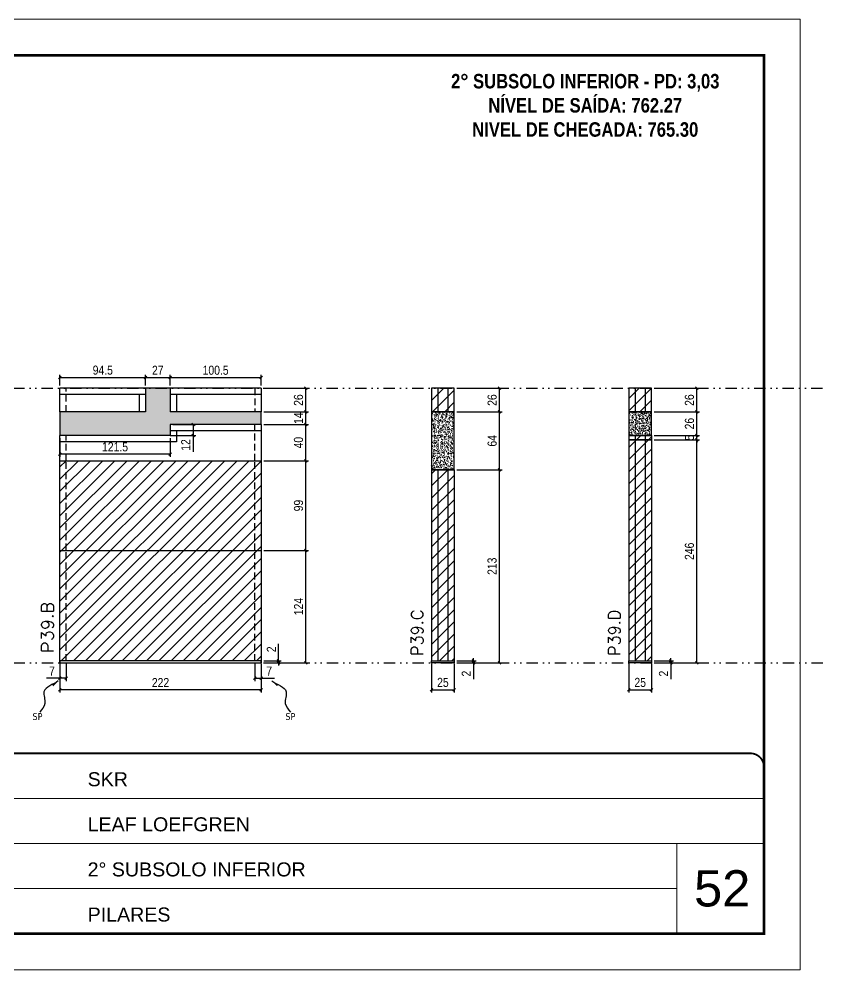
# Model space of a CAD drawing. Extents: x 13513 to 27878, y -21631 to 6985.
# Drawn here: x 19791 to 20677, y -7848 to -6798 of the extents above; entities that cross this region are included whole.
import ezdxf

# ---------------------------------------------------------------- set-up
doc = ezdxf.new("R2010")
doc.units = 0
for name, pattern in [('CONTINUO', [0]), ('DASHED', [0.75, 0.5, -0.25]), ('DIVIDE2', [0.625, 0.25, -0.125, 0, -0.125, 0, -0.125]), ('HIDDEN', [0.375, 0.25, -0.125])]:
    doc.linetypes.add(name, pattern=pattern)
for name, color, linetype, lineweight in [('CARIMBO', 255, 'Continuous', 9), ('Folhas', 255, 'Continuous', 9), ('Hachura', 251, 'Continuous', 9), ('SARRAFO DE PRESSAO', 251, 'DASHED', 9), ('Texto Seção', 7, 'Continuous', 15)]:
    doc.layers.add(name, color=color, linetype=linetype, lineweight=lineweight)
for name, color, linetype in [('COTA', 241, 'Continuous'), ('NOMENCLATURA', 7, 'Continuous'), ('Nível', 160, 'Continuous'), ('Painéis', 200, 'Continuous'), ('SARR_2.2x7', 40, 'Continuous'), ('Sarrafo de Pressão', 42, 'HIDDEN'), ('texto', 7, 'Continuous')]:
    doc.layers.add(name, color=color, linetype=linetype)
doc.styles.add('ARIAL', font='arial.ttf')
doc.styles.add('COTA TECNICA', font='techl___.ttf', dxfattribs={"height": 10})
doc.styles.add('COTA TECNICA-50', font='techl___.ttf', dxfattribs={"height": 10})
doc.styles.add('REGUA-120', font='ROMANS.shx', dxfattribs={"height": 15})
doc.styles.add('ROMANC', font='techb___.ttf', dxfattribs={"height": 2.5})
doc.styles.get("Standard").update_dxf_attribs({"font": 'arial.ttf'})
doc.styles.add('Tecnologia', font='')
doc.styles.get('Tecnologia').set_extended_font_data('Forgotten Futurist')
doc.dimstyles.new('COTA PAINEL-50', dxfattribs={"dimtxt": 10, "dimasz": 3, "dimexe": 3, "dimexo": 3, "dimgap": 3, "dimtad": 1, "dimdec": 1, "dimzin": 12, "dimdsep": 46, "dimtxsty": 'COTA TECNICA-50', "dimblk1": 'OBLIQUE', "dimblk2": 'OBLIQUE', "dimsah": 1, "dimcen": 0.9, "dimclrd": 4, "dimclre": 4, "dimclrt": 240, "dimadec": 1, "dimazin": 3, "dimtfac": 1, "dimtdec": 1, "dimtmove": 0, "dimatfit": 3, "dimfxl": 1, "dimtolj": 1, "dimtzin": 12, "dimarcsym": 0})
doc.dimstyles.new('PAINEL', dxfattribs={"dimtxt": 10, "dimasz": 3, "dimexe": 3, "dimexo": 3, "dimgap": 3, "dimtad": 1, "dimdec": 1, "dimzin": 12, "dimdsep": 46, "dimtxsty": 'COTA TECNICA', "dimblk1": 'OBLIQUE', "dimblk2": 'OBLIQUE', "dimsah": 1, "dimcen": 0.9, "dimclrd": 4, "dimclre": 4, "dimclrt": 240, "dimadec": 1, "dimazin": 3, "dimtfac": 1, "dimtdec": 1, "dimtmove": 0, "dimatfit": 3, "dimfxl": 1, "dimtolj": 1, "dimtzin": 12, "dimarcsym": 0})
doc.dimstyles.get("Standard").update_dxf_attribs({"dimtxt": 0.18, "dimasz": 0.18, "dimexe": 0.18, "dimexo": 0.0625, "dimgap": 0.09, "dimtad": 0, "dimtih": 1, "dimtoh": 1, "dimdec": 4, "dimzin": 0, "dimdsep": 46, "dimtxsty": 'Standard', "dimcen": 0.09, "dimadec": 0, "dimazin": 0, "dimtfac": 1, "dimtdec": 4, "dimtofl": 0, "dimtmove": 0, "dimatfit": 3, "dimfxl": 1, "dimtolj": 1, "dimtzin": 0, "dimarcsym": 0})

# ---------------------------------------------------------------- blocks, each defined once
blk = doc.blocks.new('9999999999')
at = {"color": 30, "linetype": 'CONTINUO'}
for p, q in [((98564.6, 34230.2), (98564.6, 34429.4)), ((98564.6, 34379.6), (99584, 34379.6)), ((98564.6, 34329.8), (99488, 34329.8)), ((99584, 34329.8), (99488, 34329.8)), ((99488, 34329.8), (99488, 34230.2)), ((98564.6, 34280), (99488, 34280))]:
    blk.add_line(p, q, dxfattribs=at)
at = {"color": 30, "linetype": 'CONTINUO', "const_width": 2}
blk.add_lwpolyline([(99584, 34230.2), (99584, 34414.4, 0.414214), (99569, 34429.4), (98229, 34429.4, 0.414214), (98214, 34414.4), (98214, 34245.2, 0.414214), (98229, 34230.2), (99584, 34230.2)], format="xyb", dxfattribs=at)
at = {"layer": 'Folhas'}
blk.add_lwpolyline([(98139, 34190.2), (99624, 34190.2), (99624, 35240.2), (98139, 35240.2)], close=True, dxfattribs=at)
at = {"layer": 'Folhas', "color": 30, "const_width": 3}
blk.add_lwpolyline([(98214, 34230.2), (99584, 34230.2), (99584, 35200.2), (98214, 35200.2)], close=True, dxfattribs=at)
at = {"color": 7, "linetype": 'Continuous', "ltscale": 5, "style": 'ARIAL'}
for s, height, p in [('SKR', 15.48, (98837.7, 34393.1)), ('LEAF LOEFGREN', 15.483, (98837.7, 34343.3)), ('2° SUBSOLO INFERIOR', 15.483, (98837.7, 34293.5)), ('NOVA SISTEMAS CONSTRUTIVOS', 11.059, (98263.2, 34267.2)), ('PILARES', 15.48, (98837.7, 34243.7))]:
    blk.add_text(s, height=height, dxfattribs=at).set_placement(p)
at = {"layer": 'Folhas', "color": 7, "style": 'Tecnologia', "width": 1.5}
for s, p in [('CLIENTE:', (98573.7, 34397.2)), ('OBRA:', (98573.7, 34347.3)), ('PAVIMENTO:', (98573.7, 34297.5)), ('PROJETO:', (98573.7, 34247.7))]:
    blk.add_text(s, height=14, dxfattribs=at).set_placement(p)
blk = doc.blocks.new('_Oblique')
at = {"color": 0, "linetype": 'ByBlock', "lineweight": -2}
blk.add_line((-0.5, -0.5), (0.5, 0.5), dxfattribs=at)
blk = doc.blocks.new('*D2232')
at = {"layer": 'COTA', "color": 4, "lineweight": -2, "transparency": 16777216}
for p, q in [((20246.7, -7509.9), (20246.7, -7541.8)), ((20271.7, -7509.9), (20271.7, -7541.8)), ((20246.7, -7538.8), (20271.7, -7538.8))]:
    blk.add_line(p, q, dxfattribs=at)
at = {"layer": 'Defpoints', "color": 0, "transparency": 16777216}
for p in [(20246.7, -7506.9), (20271.7, -7506.9), (20271.7, -7538.8)]:
    blk.add_point(p, dxfattribs=at)
at = {"layer": 'COTA', "color": 4, "lineweight": -2, "transparency": 16777216, "xscale": 3, "yscale": 3, "zscale": 3, "rotation": 180}
blk.add_blockref('_Oblique', (20246.7, -7538.8), dxfattribs=at)
at = {"layer": 'COTA', "color": 4, "lineweight": -2, "transparency": 16777216, "xscale": 3, "yscale": 3, "zscale": 3}
blk.add_blockref('_Oblique', (20271.7, -7538.8), dxfattribs=at)
at = {"layer": 'COTA', "color": 240, "transparency": 16777216, "insert": (20259.2, -7530.7), "char_height": 10, "attachment_point": 5, "style": 'COTA TECNICA'}
blk.add_mtext('\\A1;25', dxfattribs=at)
blk = doc.blocks.new('*D2233')
at = {"layer": 'COTA', "color": 4, "lineweight": -2, "transparency": 16777216}
for p, q in [((20274.7, -7506.9), (20295.9, -7506.9)), ((20292.9, -7506.9), (20292.9, -7503.9)), ((20292.9, -7506.9), (20292.9, -7508.9)), ((20274.7, -7508.9), (20295.9, -7508.9)), ((20292.9, -7508.9), (20292.9, -7527))]:
    blk.add_line(p, q, dxfattribs=at)
at = {"layer": 'Defpoints', "color": 0, "transparency": 16777216}
for p in [(20271.7, -7506.9), (20292.9, -7506.9), (20271.7, -7508.9)]:
    blk.add_point(p, dxfattribs=at)
at = {"layer": 'COTA', "color": 4, "lineweight": -2, "transparency": 16777216, "xscale": 3, "yscale": 3, "zscale": 3}
for p, rotation in [((20292.9, -7506.9), 270), ((20292.9, -7508.9), 90)]:
    blk.add_blockref('_Oblique', p, dxfattribs=dict(at, rotation=rotation))
at = {"layer": 'COTA', "color": 240, "transparency": 16777216, "insert": (20284.9, -7520.9), "char_height": 10, "attachment_point": 5, "rotation": 90, "style": 'COTA TECNICA-50'}
blk.add_mtext('\\A1;2', dxfattribs=at)
blk = doc.blocks.new('*D2234')
at = {"layer": 'COTA', "color": 4, "lineweight": -2, "transparency": 16777216}
for p, q in [((20274.7, -7295.9), (20324.7, -7295.9)), ((20321.7, -7508.9), (20321.7, -7295.9)), ((20274.7, -7508.9), (20324.7, -7508.9))]:
    blk.add_line(p, q, dxfattribs=at)
at = {"layer": 'Defpoints', "color": 0, "transparency": 16777216}
for p in [(20271.7, -7295.9), (20321.7, -7295.9), (20271.7, -7508.9)]:
    blk.add_point(p, dxfattribs=at)
at = {"layer": 'COTA', "color": 4, "lineweight": -2, "transparency": 16777216, "xscale": 3, "yscale": 3, "zscale": 3}
for p, rotation in [((20321.7, -7295.9), 90), ((20321.7, -7508.9), 270)]:
    blk.add_blockref('_Oblique', p, dxfattribs=dict(at, rotation=rotation))
at = {"layer": 'COTA', "color": 240, "transparency": 16777216, "insert": (20313.5, -7402.4), "char_height": 10, "attachment_point": 5, "rotation": 90, "style": 'COTA TECNICA-50'}
blk.add_mtext('\\A1;213', dxfattribs=at)
blk = doc.blocks.new('*D2249')
at = {"layer": 'COTA', "color": 4, "lineweight": -2, "transparency": 16777216}
for p, q in [((19836.6, -7509.9), (19836.6, -7541.8)), ((20058.6, -7509.9), (20058.6, -7541.8)), ((20058.6, -7538.8), (19836.6, -7538.8))]:
    blk.add_line(p, q, dxfattribs=at)
at = {"layer": 'Defpoints', "color": 0, "transparency": 16777216}
for p in [(19836.6, -7506.9), (20058.6, -7506.9), (19836.6, -7538.8)]:
    blk.add_point(p, dxfattribs=at)
at = {"layer": 'COTA', "color": 4, "lineweight": -2, "transparency": 16777216, "xscale": 3, "yscale": 3, "zscale": 3, "rotation": 180}
blk.add_blockref('_Oblique', (19836.6, -7538.8), dxfattribs=at)
at = {"layer": 'COTA', "color": 4, "lineweight": -2, "transparency": 16777216, "xscale": 3, "yscale": 3, "zscale": 3}
blk.add_blockref('_Oblique', (20058.6, -7538.8), dxfattribs=at)
at = {"layer": 'COTA', "color": 240, "transparency": 16777216, "insert": (19947.6, -7530.8), "char_height": 10, "attachment_point": 5, "style": 'COTA TECNICA'}
blk.add_mtext('\\A1;222', dxfattribs=at)
blk = doc.blocks.new('*D2250')
at = {"layer": 'COTA', "color": 4, "lineweight": -2, "transparency": 16777216}
for p, q in [((20051.6, -7509.9), (20051.6, -7529.1)), ((20058.6, -7511.9), (20058.6, -7529.1)), ((20051.6, -7526.1), (20058.6, -7526.1)), ((20058.6, -7526.1), (20073.4, -7526.1))]:
    blk.add_line(p, q, dxfattribs=at)
at = {"layer": 'Defpoints', "color": 0, "transparency": 16777216}
for p in [(20051.6, -7506.9), (20058.6, -7508.9), (20058.6, -7526.1)]:
    blk.add_point(p, dxfattribs=at)
at = {"layer": 'COTA', "color": 4, "lineweight": -2, "transparency": 16777216, "xscale": 3, "yscale": 3, "zscale": 3, "rotation": 180}
blk.add_blockref('_Oblique', (20051.6, -7526.1), dxfattribs=at)
at = {"layer": 'COTA', "color": 4, "lineweight": -2, "transparency": 16777216, "xscale": 3, "yscale": 3, "zscale": 3}
blk.add_blockref('_Oblique', (20058.6, -7526.1), dxfattribs=at)
at = {"layer": 'COTA', "color": 240, "transparency": 16777216, "insert": (20067.5, -7518.1), "char_height": 10, "attachment_point": 5, "style": 'COTA TECNICA-50'}
blk.add_mtext('\\A1;7', dxfattribs=at)
blk = doc.blocks.new('*D2251')
at = {"layer": 'COTA', "color": 4, "lineweight": -2, "transparency": 16777216}
for p, q in [((19836.6, -7511.9), (19836.6, -7529.1)), ((19843.6, -7509.9), (19843.6, -7529.1)), ((19836.6, -7526.1), (19821.9, -7526.1)), ((19843.6, -7526.1), (19836.6, -7526.1))]:
    blk.add_line(p, q, dxfattribs=at)
at = {"layer": 'Defpoints', "color": 0, "transparency": 16777216}
for p in [(19843.6, -7506.9), (19836.6, -7508.9), (19836.6, -7526.1)]:
    blk.add_point(p, dxfattribs=at)
at = {"layer": 'COTA', "color": 4, "lineweight": -2, "transparency": 16777216, "xscale": 3, "yscale": 3, "zscale": 3, "rotation": 180}
blk.add_blockref('_Oblique', (19836.6, -7526.1), dxfattribs=at)
at = {"layer": 'COTA', "color": 4, "lineweight": -2, "transparency": 16777216, "xscale": 3, "yscale": 3, "zscale": 3}
blk.add_blockref('_Oblique', (19843.6, -7526.1), dxfattribs=at)
at = {"layer": 'COTA', "color": 240, "transparency": 16777216, "insert": (19827.8, -7518.1), "char_height": 10, "attachment_point": 5, "style": 'COTA TECNICA-50'}
blk.add_mtext('\\A1;7', dxfattribs=at)
blk = doc.blocks.new('*D2252')
at = {"layer": 'COTA', "color": 4, "lineweight": -2, "transparency": 16777216}
for p, q in [((20077.9, -7506.9), (20077.9, -7488.1)), ((20061.6, -7506.9), (20080.9, -7506.9)), ((20077.9, -7508.9), (20077.9, -7506.9)), ((20061.6, -7508.9), (20080.9, -7508.9)), ((20077.9, -7508.9), (20077.9, -7511.9))]:
    blk.add_line(p, q, dxfattribs=at)
at = {"layer": 'Defpoints', "color": 0, "transparency": 16777216}
for p in [(20058.6, -7506.9), (20058.6, -7508.9), (20077.9, -7508.9)]:
    blk.add_point(p, dxfattribs=at)
at = {"layer": 'COTA', "color": 4, "lineweight": -2, "transparency": 16777216, "xscale": 3, "yscale": 3, "zscale": 3}
for p, rotation in [((20077.9, -7506.9), 270), ((20077.9, -7508.9), 90)]:
    blk.add_blockref('_Oblique', p, dxfattribs=dict(at, rotation=rotation))
at = {"layer": 'COTA', "color": 240, "transparency": 16777216, "insert": (20069.9, -7494.1), "char_height": 10, "attachment_point": 5, "rotation": 90, "style": 'COTA TECNICA-50'}
blk.add_mtext('\\A1;2', dxfattribs=at)
blk = doc.blocks.new('*D2253')
at = {"layer": 'COTA', "color": 4, "lineweight": -2, "transparency": 16777216}
for p, q in [((20061.6, -7285.9), (20111, -7285.9)), ((20108, -7384.9), (20108, -7285.9)), ((20061.6, -7384.9), (20111, -7384.9))]:
    blk.add_line(p, q, dxfattribs=at)
at = {"layer": 'Defpoints', "color": 0, "transparency": 16777216}
for p in [(20058.6, -7285.9), (20108, -7285.9), (20058.6, -7384.9)]:
    blk.add_point(p, dxfattribs=at)
at = {"layer": 'COTA', "color": 4, "lineweight": -2, "transparency": 16777216, "xscale": 3, "yscale": 3, "zscale": 3}
for p, rotation in [((20108, -7285.9), 90), ((20108, -7384.9), 270)]:
    blk.add_blockref('_Oblique', p, dxfattribs=dict(at, rotation=rotation))
at = {"layer": 'COTA', "color": 240, "transparency": 16777216, "insert": (20099.9, -7335.4), "char_height": 10, "attachment_point": 5, "rotation": 90, "style": 'COTA TECNICA-50'}
blk.add_mtext('\\A1;99', dxfattribs=at)
blk = doc.blocks.new('*D2254')
at = {"layer": 'COTA', "color": 4, "linetype": 'ByBlock', "lineweight": -2, "transparency": 16777216}
for p, q in [((20061.6, -7384.9), (20111, -7384.9)), ((20108, -7508.9), (20108, -7384.9)), ((20061.6, -7508.9), (20111, -7508.9))]:
    blk.add_line(p, q, dxfattribs=at)
at = {"layer": 'Defpoints', "color": 0, "linetype": 'ByBlock', "transparency": 16777216}
for p in [(20058.6, -7384.9), (20108, -7384.9), (20058.6, -7508.9)]:
    blk.add_point(p, dxfattribs=at)
at = {"layer": 'COTA', "color": 4, "linetype": 'ByBlock', "lineweight": -2, "transparency": 16777216, "xscale": 3, "yscale": 3, "zscale": 3}
for p, rotation in [((20108, -7384.9), 90), ((20108, -7508.9), 270)]:
    blk.add_blockref('_Oblique', p, dxfattribs=dict(at, rotation=rotation))
at = {"layer": 'COTA', "color": 240, "linetype": 'ByBlock', "transparency": 16777216, "insert": (20099.9, -7446.9), "char_height": 10, "attachment_point": 5, "rotation": 90, "style": 'COTA TECNICA'}
blk.add_mtext('\\A1;124', dxfattribs=at)
blk = doc.blocks.new('*D2255')
at = {"layer": 'COTA', "color": 4, "linetype": 'ByBlock', "lineweight": -2, "transparency": 16777216}
for p, q in [((20061.6, -7384.9), (20111, -7384.9)), ((20108, -7508.9), (20108, -7384.9)), ((20061.6, -7508.9), (20111, -7508.9))]:
    blk.add_line(p, q, dxfattribs=at)
at = {"layer": 'Defpoints', "color": 0, "linetype": 'ByBlock', "transparency": 16777216}
for p in [(20058.6, -7384.9), (20108, -7384.9), (20058.6, -7508.9)]:
    blk.add_point(p, dxfattribs=at)
at = {"layer": 'COTA', "color": 4, "linetype": 'ByBlock', "lineweight": -2, "transparency": 16777216, "xscale": 3, "yscale": 3, "zscale": 3}
for p, rotation in [((20108, -7384.9), 90), ((20108, -7508.9), 270)]:
    blk.add_blockref('_Oblique', p, dxfattribs=dict(at, rotation=rotation))
at = {"layer": 'COTA', "color": 240, "linetype": 'ByBlock', "transparency": 16777216, "insert": (20099.9, -7446.9), "char_height": 10, "attachment_point": 5, "rotation": 90, "style": 'COTA TECNICA'}
blk.add_mtext('\\A1;124', dxfattribs=at)
blk = doc.blocks.new('*D2256')
at = {"layer": 'COTA', "color": 4, "lineweight": -2, "transparency": 16777216}
for p, q in [((19958.1, -7202.9), (19958.1, -7191.1)), ((20058.6, -7202.9), (20058.6, -7191.1)), ((19958.1, -7194.1), (20058.6, -7194.1))]:
    blk.add_line(p, q, dxfattribs=at)
at = {"layer": 'Defpoints', "color": 0, "transparency": 16777216}
for p in [(20058.6, -7194.1), (19958.1, -7205.9), (20058.6, -7205.9)]:
    blk.add_point(p, dxfattribs=at)
at = {"layer": 'COTA', "color": 4, "lineweight": -2, "transparency": 16777216, "xscale": 3, "yscale": 3, "zscale": 3, "rotation": 180}
blk.add_blockref('_Oblique', (19958.1, -7194.1), dxfattribs=at)
at = {"layer": 'COTA', "color": 4, "lineweight": -2, "transparency": 16777216, "xscale": 3, "yscale": 3, "zscale": 3}
blk.add_blockref('_Oblique', (20058.6, -7194.1), dxfattribs=at)
at = {"layer": 'COTA', "color": 240, "transparency": 16777216, "insert": (20008.4, -7186), "char_height": 10, "attachment_point": 5, "style": 'COTA TECNICA'}
blk.add_mtext('\\A1;100.5', dxfattribs=at)
blk = doc.blocks.new('*D2257')
at = {"layer": 'COTA', "color": 4, "lineweight": -2, "transparency": 16777216}
for p, q in [((19931.1, -7202.9), (19931.1, -7191.1)), ((19958.1, -7202.9), (19958.1, -7191.1)), ((19931.1, -7194.1), (19958.1, -7194.1))]:
    blk.add_line(p, q, dxfattribs=at)
at = {"layer": 'Defpoints', "color": 0, "transparency": 16777216}
for p in [(19958.1, -7194.1), (19931.1, -7205.9), (19958.1, -7205.9)]:
    blk.add_point(p, dxfattribs=at)
at = {"layer": 'COTA', "color": 4, "lineweight": -2, "transparency": 16777216, "xscale": 3, "yscale": 3, "zscale": 3, "rotation": 180}
blk.add_blockref('_Oblique', (19931.1, -7194.1), dxfattribs=at)
at = {"layer": 'COTA', "color": 4, "lineweight": -2, "transparency": 16777216, "xscale": 3, "yscale": 3, "zscale": 3}
blk.add_blockref('_Oblique', (19958.1, -7194.1), dxfattribs=at)
at = {"layer": 'COTA', "color": 240, "transparency": 16777216, "insert": (19944.6, -7186), "char_height": 10, "attachment_point": 5, "style": 'COTA TECNICA'}
blk.add_mtext('\\A1;27', dxfattribs=at)
blk = doc.blocks.new('*D2258')
at = {"layer": 'COTA', "color": 4, "lineweight": -2, "transparency": 16777216}
for p, q in [((19836.6, -7202.9), (19836.6, -7191.1)), ((19931.1, -7202.9), (19931.1, -7191.1)), ((19836.6, -7194.1), (19931.1, -7194.1))]:
    blk.add_line(p, q, dxfattribs=at)
at = {"layer": 'Defpoints', "color": 0, "transparency": 16777216}
for p in [(19931.1, -7194.1), (19836.6, -7205.9), (19931.1, -7205.9)]:
    blk.add_point(p, dxfattribs=at)
at = {"layer": 'COTA', "color": 4, "lineweight": -2, "transparency": 16777216, "xscale": 3, "yscale": 3, "zscale": 3, "rotation": 180}
blk.add_blockref('_Oblique', (19836.6, -7194.1), dxfattribs=at)
at = {"layer": 'COTA', "color": 4, "lineweight": -2, "transparency": 16777216, "xscale": 3, "yscale": 3, "zscale": 3}
blk.add_blockref('_Oblique', (19931.1, -7194.1), dxfattribs=at)
at = {"layer": 'COTA', "color": 240, "transparency": 16777216, "insert": (19883.9, -7185.9), "char_height": 10, "attachment_point": 5, "style": 'COTA TECNICA'}
blk.add_mtext('\\A1;94.5', dxfattribs=at)
blk = doc.blocks.new('*D2259')
at = {"layer": 'COTA', "color": 4, "lineweight": -2, "transparency": 16777216}
for p, q in [((20061.6, -7245.9), (20111, -7245.9)), ((20108, -7285.9), (20108, -7245.9)), ((20061.6, -7285.9), (20111, -7285.9))]:
    blk.add_line(p, q, dxfattribs=at)
at = {"layer": 'Defpoints', "color": 0, "transparency": 16777216}
for p in [(20058.6, -7245.9), (20108, -7245.9), (20058.6, -7285.9)]:
    blk.add_point(p, dxfattribs=at)
at = {"layer": 'COTA', "color": 4, "lineweight": -2, "transparency": 16777216, "xscale": 3, "yscale": 3, "zscale": 3}
for p, rotation in [((20108, -7245.9), 90), ((20108, -7285.9), 270)]:
    blk.add_blockref('_Oblique', p, dxfattribs=dict(at, rotation=rotation))
at = {"layer": 'COTA', "color": 240, "transparency": 16777216, "insert": (20099.9, -7265.9), "char_height": 10, "attachment_point": 5, "rotation": 90, "style": 'COTA TECNICA'}
blk.add_mtext('\\A1;40', dxfattribs=at)
blk = doc.blocks.new('*D2260')
at = {"layer": 'COTA', "color": 4, "lineweight": -2, "transparency": 16777216}
for p, q in [((20061.6, -7231.9), (20111, -7231.9)), ((20108, -7245.9), (20108, -7231.9)), ((20061.6, -7245.9), (20111, -7245.9))]:
    blk.add_line(p, q, dxfattribs=at)
at = {"layer": 'Defpoints', "color": 0, "transparency": 16777216}
for p in [(20058.6, -7231.9), (20108, -7231.9), (20058.6, -7245.9)]:
    blk.add_point(p, dxfattribs=at)
at = {"layer": 'COTA', "color": 4, "lineweight": -2, "transparency": 16777216, "xscale": 3, "yscale": 3, "zscale": 3}
for p, rotation in [((20108, -7231.9), 90), ((20108, -7245.9), 270)]:
    blk.add_blockref('_Oblique', p, dxfattribs=dict(at, rotation=rotation))
at = {"layer": 'COTA', "color": 240, "transparency": 16777216, "insert": (20099.9, -7238.9), "char_height": 10, "attachment_point": 5, "rotation": 90, "style": 'COTA TECNICA'}
blk.add_mtext('\\A1;14', dxfattribs=at)
blk = doc.blocks.new('*D2261')
at = {"layer": 'COTA', "color": 4, "lineweight": -2, "transparency": 16777216}
for p, q in [((20061.6, -7205.9), (20111, -7205.9)), ((20108, -7231.9), (20108, -7205.9)), ((20061.6, -7231.9), (20111, -7231.9))]:
    blk.add_line(p, q, dxfattribs=at)
at = {"layer": 'Defpoints', "color": 0, "transparency": 16777216}
for p in [(20058.6, -7205.9), (20108, -7205.9), (20058.6, -7231.9)]:
    blk.add_point(p, dxfattribs=at)
at = {"layer": 'COTA', "color": 4, "lineweight": -2, "transparency": 16777216, "xscale": 3, "yscale": 3, "zscale": 3}
for p, rotation in [((20108, -7205.9), 90), ((20108, -7231.9), 270)]:
    blk.add_blockref('_Oblique', p, dxfattribs=dict(at, rotation=rotation))
at = {"layer": 'COTA', "color": 240, "transparency": 16777216, "insert": (20099.9, -7218.9), "char_height": 10, "attachment_point": 5, "rotation": 90, "style": 'COTA TECNICA'}
blk.add_mtext('\\A1;26', dxfattribs=at)
blk = doc.blocks.new('*D2262')
at = {"layer": 'COTA', "color": 4, "lineweight": -2, "transparency": 16777216}
for p, q in [((20274.7, -7231.9), (20324.7, -7231.9)), ((20321.7, -7295.9), (20321.7, -7231.9)), ((20274.7, -7295.9), (20324.7, -7295.9))]:
    blk.add_line(p, q, dxfattribs=at)
at = {"layer": 'Defpoints', "color": 0, "transparency": 16777216}
for p in [(20271.7, -7231.9), (20321.7, -7231.9), (20271.7, -7295.9)]:
    blk.add_point(p, dxfattribs=at)
at = {"layer": 'COTA', "color": 4, "lineweight": -2, "transparency": 16777216, "xscale": 3, "yscale": 3, "zscale": 3}
for p, rotation in [((20321.7, -7231.9), 90), ((20321.7, -7295.9), 270)]:
    blk.add_blockref('_Oblique', p, dxfattribs=dict(at, rotation=rotation))
at = {"layer": 'COTA', "color": 240, "transparency": 16777216, "insert": (20313.6, -7263.9), "char_height": 10, "attachment_point": 5, "rotation": 90, "style": 'COTA TECNICA'}
blk.add_mtext('\\A1;64', dxfattribs=at)
blk = doc.blocks.new('*D2263')
at = {"layer": 'COTA', "color": 4, "lineweight": -2, "transparency": 16777216}
for p, q in [((20274.7, -7205.9), (20324.7, -7205.9)), ((20321.7, -7231.9), (20321.7, -7205.9)), ((20274.7, -7231.9), (20324.7, -7231.9))]:
    blk.add_line(p, q, dxfattribs=at)
at = {"layer": 'Defpoints', "color": 0, "transparency": 16777216}
for p in [(20271.7, -7205.9), (20321.7, -7205.9), (20271.7, -7231.9)]:
    blk.add_point(p, dxfattribs=at)
at = {"layer": 'COTA', "color": 4, "lineweight": -2, "transparency": 16777216, "xscale": 3, "yscale": 3, "zscale": 3}
for p, rotation in [((20321.7, -7205.9), 90), ((20321.7, -7231.9), 270)]:
    blk.add_blockref('_Oblique', p, dxfattribs=dict(at, rotation=rotation))
at = {"layer": 'COTA', "color": 240, "transparency": 16777216, "insert": (20313.6, -7218.9), "char_height": 10, "attachment_point": 5, "rotation": 90, "style": 'COTA TECNICA'}
blk.add_mtext('\\A1;26', dxfattribs=at)
blk = doc.blocks.new('*D2264')
at = {"layer": 'COTA', "color": 4, "lineweight": -2, "transparency": 16777216}
for p, q in [((20464.4, -7509.9), (20464.4, -7541.8)), ((20489.4, -7509.9), (20489.4, -7541.8)), ((20464.4, -7538.8), (20489.4, -7538.8))]:
    blk.add_line(p, q, dxfattribs=at)
at = {"layer": 'Defpoints', "color": 0, "transparency": 16777216}
for p in [(20464.4, -7506.9), (20489.4, -7506.9), (20489.4, -7538.8)]:
    blk.add_point(p, dxfattribs=at)
at = {"layer": 'COTA', "color": 4, "lineweight": -2, "transparency": 16777216, "xscale": 3, "yscale": 3, "zscale": 3, "rotation": 180}
blk.add_blockref('_Oblique', (20464.4, -7538.8), dxfattribs=at)
at = {"layer": 'COTA', "color": 4, "lineweight": -2, "transparency": 16777216, "xscale": 3, "yscale": 3, "zscale": 3}
blk.add_blockref('_Oblique', (20489.4, -7538.8), dxfattribs=at)
at = {"layer": 'COTA', "color": 240, "transparency": 16777216, "insert": (20476.9, -7530.7), "char_height": 10, "attachment_point": 5, "style": 'COTA TECNICA'}
blk.add_mtext('\\A1;25', dxfattribs=at)
blk = doc.blocks.new('*D2265')
at = {"layer": 'COTA', "color": 4, "lineweight": -2, "transparency": 16777216}
for p, q in [((20492.4, -7506.9), (20513.6, -7506.9)), ((20510.6, -7506.9), (20510.6, -7503.9)), ((20510.6, -7506.9), (20510.6, -7508.9)), ((20492.4, -7508.9), (20513.6, -7508.9)), ((20510.6, -7508.9), (20510.6, -7527))]:
    blk.add_line(p, q, dxfattribs=at)
at = {"layer": 'Defpoints', "color": 0, "transparency": 16777216}
for p in [(20489.4, -7506.9), (20510.6, -7506.9), (20489.4, -7508.9)]:
    blk.add_point(p, dxfattribs=at)
at = {"layer": 'COTA', "color": 4, "lineweight": -2, "transparency": 16777216, "xscale": 3, "yscale": 3, "zscale": 3}
for p, rotation in [((20510.6, -7506.9), 270), ((20510.6, -7508.9), 90)]:
    blk.add_blockref('_Oblique', p, dxfattribs=dict(at, rotation=rotation))
at = {"layer": 'COTA', "color": 240, "transparency": 16777216, "insert": (20502.6, -7520.9), "char_height": 10, "attachment_point": 5, "rotation": 90, "style": 'COTA TECNICA-50'}
blk.add_mtext('\\A1;2', dxfattribs=at)
blk = doc.blocks.new('*D2266')
at = {"layer": 'COTA', "color": 4, "lineweight": -2, "transparency": 16777216}
for p, q in [((20492.4, -7262.9), (20542.4, -7262.9)), ((20539.4, -7508.9), (20539.4, -7262.9)), ((20492.4, -7508.9), (20542.4, -7508.9))]:
    blk.add_line(p, q, dxfattribs=at)
at = {"layer": 'Defpoints', "color": 0, "transparency": 16777216}
for p in [(20489.4, -7262.9), (20539.4, -7262.9), (20489.4, -7508.9)]:
    blk.add_point(p, dxfattribs=at)
at = {"layer": 'COTA', "color": 4, "lineweight": -2, "transparency": 16777216, "xscale": 3, "yscale": 3, "zscale": 3}
for p, rotation in [((20539.4, -7262.9), 90), ((20539.4, -7508.9), 270)]:
    blk.add_blockref('_Oblique', p, dxfattribs=dict(at, rotation=rotation))
at = {"layer": 'COTA', "color": 240, "transparency": 16777216, "insert": (20531.3, -7385.9), "char_height": 10, "attachment_point": 5, "rotation": 90, "style": 'COTA TECNICA-50'}
blk.add_mtext('\\A1;246', dxfattribs=at)
blk = doc.blocks.new('*D2268')
at = {"layer": 'COTA', "color": 4, "lineweight": -2, "transparency": 16777216}
for p, q in [((20492.4, -7231.9), (20542.4, -7231.9)), ((20539.4, -7257.9), (20539.4, -7231.9)), ((20492.4, -7257.9), (20542.4, -7257.9))]:
    blk.add_line(p, q, dxfattribs=at)
at = {"layer": 'Defpoints', "color": 0, "transparency": 16777216}
for p in [(20489.4, -7231.9), (20539.4, -7231.9), (20489.4, -7257.9)]:
    blk.add_point(p, dxfattribs=at)
at = {"layer": 'COTA', "color": 4, "lineweight": -2, "transparency": 16777216, "xscale": 3, "yscale": 3, "zscale": 3}
for p, rotation in [((20539.4, -7231.9), 90), ((20539.4, -7257.9), 270)]:
    blk.add_blockref('_Oblique', p, dxfattribs=dict(at, rotation=rotation))
at = {"layer": 'COTA', "color": 240, "transparency": 16777216, "insert": (20531.3, -7244.9), "char_height": 10, "attachment_point": 5, "rotation": 90, "style": 'COTA TECNICA'}
blk.add_mtext('\\A1;26', dxfattribs=at)
blk = doc.blocks.new('*D2267')
at = {"layer": 'COTA', "color": 4, "lineweight": -2, "transparency": 16777216}
for p, q in [((20492.4, -7205.9), (20542.4, -7205.9)), ((20539.4, -7231.9), (20539.4, -7205.9)), ((20492.4, -7231.9), (20542.4, -7231.9))]:
    blk.add_line(p, q, dxfattribs=at)
at = {"layer": 'Defpoints', "color": 0, "transparency": 16777216}
for p in [(20489.4, -7205.9), (20539.4, -7205.9), (20489.4, -7231.9)]:
    blk.add_point(p, dxfattribs=at)
at = {"layer": 'COTA', "color": 4, "lineweight": -2, "transparency": 16777216, "xscale": 3, "yscale": 3, "zscale": 3}
for p, rotation in [((20539.4, -7205.9), 90), ((20539.4, -7231.9), 270)]:
    blk.add_blockref('_Oblique', p, dxfattribs=dict(at, rotation=rotation))
at = {"layer": 'COTA', "color": 240, "transparency": 16777216, "insert": (20531.3, -7218.9), "char_height": 10, "attachment_point": 5, "rotation": 90, "style": 'COTA TECNICA'}
blk.add_mtext('\\A1;26', dxfattribs=at)
blk = doc.blocks.new('*D2269')
at = {"layer": 'COTA', "color": 4, "lineweight": -2, "transparency": 16777216}
for p, q in [((20539.4, -7257.9), (20539.4, -7254.9)), ((20492.4, -7257.9), (20542.4, -7257.9)), ((20492.4, -7262.9), (20542.4, -7262.9)), ((20539.4, -7262.9), (20539.4, -7257.9)), ((20539.4, -7262.9), (20539.4, -7265.9))]:
    blk.add_line(p, q, dxfattribs=at)
at = {"layer": 'Defpoints', "color": 0, "transparency": 16777216}
for p in [(20489.4, -7257.9), (20489.4, -7262.9), (20539.4, -7257.9)]:
    blk.add_point(p, dxfattribs=at)
at = {"layer": 'COTA', "color": 4, "lineweight": -2, "transparency": 16777216, "xscale": 3, "yscale": 3, "zscale": 3}
for p, rotation in [((20539.4, -7257.9), 270), ((20539.4, -7262.9), 90)]:
    blk.add_blockref('_Oblique', p, dxfattribs=dict(at, rotation=rotation))
at = {"layer": 'COTA', "color": 240, "transparency": 16777216, "insert": (20531.3, -7260.4), "char_height": 10, "attachment_point": 5, "rotation": 90, "style": 'COTA TECNICA'}
blk.add_mtext('\\A1;5', dxfattribs=at)
blk = doc.blocks.new('*D2272')
at = {"layer": 'COTA', "color": 4, "lineweight": -2, "transparency": 16777216}
for p, q in [((19961.1, -7245.9), (19986.5, -7245.9)), ((19983.5, -7245.9), (19983.5, -7257.9)), ((19961.1, -7257.9), (19986.5, -7257.9)), ((19983.5, -7257.9), (19983.5, -7276.2))]:
    blk.add_line(p, q, dxfattribs=at)
at = {"layer": 'Defpoints', "color": 0, "transparency": 16777216}
for p in [(19958.1, -7245.9), (19958.1, -7257.9), (19983.5, -7257.9)]:
    blk.add_point(p, dxfattribs=at)
at = {"layer": 'COTA', "color": 4, "lineweight": -2, "transparency": 16777216, "xscale": 3, "yscale": 3, "zscale": 3}
for p, rotation in [((19983.5, -7245.9), 90), ((19983.5, -7257.9), 270)]:
    blk.add_blockref('_Oblique', p, dxfattribs=dict(at, rotation=rotation))
at = {"layer": 'COTA', "color": 240, "transparency": 16777216, "insert": (19975.4, -7268.5), "char_height": 10, "attachment_point": 5, "rotation": 90, "style": 'COTA TECNICA'}
blk.add_mtext('\\A1;12', dxfattribs=at)
blk = doc.blocks.new('*D2273')
at = {"layer": 'COTA', "color": 4, "lineweight": -2, "transparency": 16777216}
for p, q in [((19836.6, -7260.9), (19836.6, -7281.7)), ((19958.1, -7260.9), (19958.1, -7281.7)), ((19958.1, -7278.7), (19836.6, -7278.7))]:
    blk.add_line(p, q, dxfattribs=at)
at = {"layer": 'Defpoints', "color": 0, "transparency": 16777216}
for p in [(19836.6, -7257.9), (19958.1, -7257.9), (19836.6, -7278.7)]:
    blk.add_point(p, dxfattribs=at)
at = {"layer": 'COTA', "color": 4, "lineweight": -2, "transparency": 16777216, "xscale": 3, "yscale": 3, "zscale": 3, "rotation": 180}
blk.add_blockref('_Oblique', (19836.6, -7278.7), dxfattribs=at)
at = {"layer": 'COTA', "color": 4, "lineweight": -2, "transparency": 16777216, "xscale": 3, "yscale": 3, "zscale": 3}
blk.add_blockref('_Oblique', (19958.1, -7278.7), dxfattribs=at)
at = {"layer": 'COTA', "color": 240, "transparency": 16777216, "insert": (19897.4, -7270.6), "char_height": 10, "attachment_point": 5, "style": 'COTA TECNICA'}
blk.add_mtext('\\A1;121.5', dxfattribs=at)

msp = doc.modelspace()

# ---------------------------------------------------------------- hatches: boundary and pattern name
at = {"layer": 'COTA'}
h = msp.add_hatch(dxfattribs=at)
h.set_pattern_fill('AR-CONC', color=256, scale=0.03)
h.set_pattern_definition([(50, (417.886, -4e-12), (5.4655401, -0.4781726), [0.5715, -6.2865]), (355, (417.886, -4e-12), (-1.0573026, 5.7317054), [0.4572, -5.0292175]), (100.451445, (418.3414, -0.04), (4.4082374, 5.2535326), [0.4857003, -5.3427073]), (46.1842, (417.886, 1.524), (8.1323712, -1.2612698), [0.85725, -9.42975]), (96.635558, (418.564, 1.419), (7.122124, 7.4227837), [0.7285507, -8.0140682]), (351.18415, (417.886, 1.524), (7.122124, 7.4227837), [0.685799, -7.543792]), (21, (418.648, 1.143), (4.5484317, -3.0679559), [0.5715, -6.2865]), (326, (418.648, 1.143), (1.8540609, 5.525639), [0.4572, -5.0292]), (71.451445, (419.027, 0.8873), (6.4024926, 2.457683), [0.4857003, -5.3426981]), (37.5, (417.886, -4e-12), (0.0926581, 2.53665117), [0, -4.96824, 0, -5.1054, 0, -5.04825]), (7.5, (417.886, -4e-12), (2.00458988, 3.00541724), [0, -2.91084, 0, -4.85394, 0, -1.92405]), (327.5, (416.1867, -4e-12), (4.06771786, -0.17186232), [0, -1.905, 0, -5.9436, 0, -7.8867]), (317.5, (415.4247, -4e-12), (4.44387544, 0.76279473), [0, -2.4765, 0, -3.94716, 0, -5.6007])])
h.paths.add_polyline_path([(19958.13, -7257.89), (19958.13, -7245.89), (20058.63, -7245.89), (20058.63, -7231.89), (19958.13, -7231.89), (19958.13, -7205.89), (19931.13, -7205.89), (19931.13, -7231.89), (19836.63, -7231.89), (19836.63, -7257.89)])
h = msp.add_hatch(dxfattribs=at)
h.set_pattern_fill('AR-CONC', color=256, scale=0.03)
h.paths.add_polyline_path([(20271.71, -7231.89), (20246.71, -7231.89), (20246.71, -7295.89), (20271.71, -7295.89)])
h = msp.add_hatch(dxfattribs=at)
h.set_pattern_fill('AR-CONC', color=256, scale=0.03)
h.paths.add_polyline_path([(20489.39, -7231.89), (20464.39, -7231.89), (20464.39, -7257.89), (20489.39, -7257.89)])
at = {"layer": 'Hachura', "linetype": 'ByBlock'}
h = msp.add_hatch(dxfattribs=at)
h.set_pattern_fill('ANSI31', color=256, scale=3)
h.paths.add_polyline_path([(19640.74, -7384.89), (19640.74, -7341.89), (19418.74, -7341.89), (19418.74, -7384.89)])
h.paths.add_polyline_path([(19640.74, -7506.89), (19640.74, -7384.89), (19418.74, -7384.89), (19418.74, -7506.89)])
h.paths.add_polyline_path([(19836.63, -7384.89), (19836.63, -7506.89), (20058.63, -7506.89), (20058.63, -7384.89)])
h.paths.add_polyline_path([(19836.63, -7285.89), (19836.63, -7384.89), (20058.63, -7384.89), (20058.63, -7285.89)])
h.paths.add_polyline_path([(20271.71, -7295.89), (20246.71, -7295.89), (20246.71, -7506.89), (20271.71, -7506.89)])
h.paths.add_polyline_path([(20271.71, -7231.89), (20271.71, -7205.89), (20246.71, -7205.89), (20246.71, -7231.89)])
h.paths.add_polyline_path([(20464.39, -7231.89), (20489.39, -7231.89), (20489.39, -7205.89), (20464.39, -7205.89)])
h.paths.add_polyline_path([(20464.39, -7506.89), (20489.39, -7506.89), (20489.39, -7262.89), (20464.39, -7262.89)])
h.paths.add_polyline_path([(20489.39, -7262.89), (20489.39, -7257.89), (20464.39, -7257.89), (20464.39, -7262.89)])

# ---------------------------------------------------------------- linework, layer by layer
at = {"layer": 'COTA'}
for p, q in [((19958.13, -7205.89), (19931.13, -7205.89)), ((19836.63, -7231.89), (19836.63, -7257.89)), ((20058.63, -7245.89), (20058.63, -7231.89)), ((19958.13, -7257.89), (19965.13, -7257.89)), ((19965.13, -7257.89), (19965.13, -7264.89))]:
    msp.add_line(p, q, dxfattribs=at)
for points in [[(20246.71, -7295.89), (20271.71, -7295.89), (20271.71, -7231.89), (20246.71, -7231.89)], [(20464.39, -7257.89), (20489.39, -7257.89), (20489.39, -7231.89), (20464.39, -7231.89)]]:
    msp.add_lwpolyline(points, close=True, dxfattribs=at)
at = {"layer": 'Nível', "color": 4, "linetype": 'DIVIDE2', "ltscale": 50}
for p, q in [((17583.47, -7205.89), (21517.65, -7205.89)), ((13526.77, -7508.89), (21531.15, -7508.89))]:
    msp.add_line(p, q, dxfattribs=at)
at = {"layer": 'Painéis'}
for p, q in [((19836.63, -7231.89), (19836.63, -7205.89)), ((19931.13, -7205.89), (19836.63, -7205.89)), ((19931.13, -7205.89), (19931.13, -7231.89)), ((20058.63, -7205.89), (19958.13, -7205.89)), ((19958.13, -7205.89), (19958.13, -7231.89)), ((20058.63, -7205.89), (20058.63, -7231.89)), ((19931.13, -7231.89), (19836.63, -7231.89)), ((20058.63, -7231.89), (19958.13, -7231.89)), ((19958.13, -7245.89), (19958.13, -7257.89)), ((20058.63, -7245.89), (19958.13, -7245.89)), ((20058.63, -7245.89), (20058.63, -7508.89)), ((19836.63, -7508.89), (19836.63, -7257.89)), ((19958.13, -7257.89), (19836.63, -7257.89)), ((20464.39, -7257.89), (20464.39, -7506.89)), ((20464.39, -7257.89), (20489.39, -7257.89)), ((20489.39, -7257.89), (20464.39, -7257.89)), ((20464.39, -7262.89), (20489.39, -7262.89)), ((20489.39, -7262.89), (20464.39, -7262.89)), ((20489.39, -7257.89), (20489.39, -7506.89)), ((19836.63, -7285.89), (20058.63, -7285.89)), ((20246.71, -7295.89), (20246.71, -7506.89)), ((20246.71, -7295.89), (20271.71, -7295.89)), ((20271.71, -7295.89), (20246.71, -7295.89)), ((20271.71, -7295.89), (20271.71, -7506.89)), ((19836.63, -7384.89), (20058.63, -7384.89)), ((20246.71, -7506.89), (20271.71, -7506.89)), ((20246.71, -7506.89), (20271.71, -7506.89)), ((20246.71, -7508.89), (20246.71, -7506.89)), ((20271.71, -7506.89), (20271.71, -7508.89)), ((20464.39, -7506.89), (20489.39, -7506.89)), ((20464.39, -7506.89), (20489.39, -7506.89)), ((20464.39, -7508.89), (20464.39, -7506.89)), ((20489.39, -7506.89), (20489.39, -7508.89)), ((19836.63, -7508.89), (20058.63, -7508.89)), ((20271.71, -7508.89), (20246.71, -7508.89)), ((20489.39, -7508.89), (20464.39, -7508.89))]:
    msp.add_line(p, q, dxfattribs=at)
for points in [[(20246.71, -7231.89), (20271.71, -7231.89), (20271.71, -7205.89), (20246.71, -7205.89)], [(20464.39, -7231.89), (20489.39, -7231.89), (20489.39, -7205.89), (20464.39, -7205.89)], [(20058.63, -7506.89), (19836.63, -7506.89), (19836.63, -7508.89), (20058.63, -7508.89)]]:
    msp.add_lwpolyline(points, close=True, dxfattribs=at)
at = {"layer": 'SARR_2.2x7'}
for p, q in [((19931.13, -7212.89), (19836.63, -7212.89)), ((19924.13, -7212.89), (19924.13, -7231.89)), ((20058.63, -7212.89), (19958.13, -7212.89)), ((19965.13, -7212.89), (19965.13, -7231.89)), ((20253.71, -7205.89), (20253.71, -7231.89)), ((20264.71, -7205.89), (20264.71, -7231.89)), ((20471.39, -7205.89), (20471.39, -7231.89)), ((20482.39, -7205.89), (20482.39, -7231.89)), ((20058.63, -7252.89), (19958.13, -7252.89)), ((19965.13, -7252.89), (19965.13, -7257.89)), ((19965.13, -7264.89), (19836.63, -7264.89)), ((20471.39, -7257.89), (20471.39, -7262.89)), ((20471.39, -7262.89), (20471.39, -7506.89)), ((20482.39, -7257.89), (20482.39, -7262.89)), ((20482.39, -7262.89), (20482.39, -7506.89)), ((20253.71, -7295.89), (20253.71, -7506.89)), ((20264.71, -7295.89), (20264.71, -7506.89))]:
    msp.add_line(p, q, dxfattribs=at)
at = {"layer": 'Sarrafo de Pressão', "ltscale": 30}
for p, q in [((19843.63, -7231.89), (19843.63, -7205.89)), ((20051.63, -7205.89), (20051.63, -7231.89)), ((20051.63, -7285.89), (20051.63, -7245.89)), ((19843.63, -7285.89), (19843.63, -7257.89)), ((19843.63, -7384.89), (19843.63, -7285.89)), ((20051.63, -7384.89), (20051.63, -7285.89)), ((19843.63, -7506.89), (19843.63, -7384.89)), ((20051.63, -7506.89), (20051.63, -7384.89))]:
    msp.add_line(p, q, dxfattribs=at)

# ---------------------------------------------------------------- block references
at = {"layer": 'SARRAFO DE PRESSAO', "color": 6, "linetype": 'ByBlock'}
msp.add_blockref('9999999999', (-78970.51, -42038.38), dxfattribs=at)

# ---------------------------------------------------------------- texts
at = {"layer": 'CARIMBO', "style": 'ARIAL'}
msp.add_text('52', height=40, dxfattribs=at).set_placement((20536.33, -7778.03))
at = {"layer": 'NOMENCLATURA', "color": 2, "insert": (20416.31, -6832.11), "char_height": 16, "attachment_point": 2, "style": 'ROMANC'}
msp.add_mtext_dynamic_manual_height_columns('\\P2° SUBSOLO INFERIOR - PD: 3,03\\PNÍVEL DE SAÍDA: 762.27\\PNIVEL DE CHEGADA: 765.30', width=432.3511, gutter_width=1, heights=[0], dxfattribs=at)
at = {"layer": 'texto', "color": 0, "char_height": 7.5, "attachment_point": 5}
for insert in [(19811.85, -7568.38), (20090.88, -7568.38)]:
    msp.add_mtext('{\\fTahoma|b0|i0|c0|p34;\\C4;SP}', dxfattribs=dict(at, insert=insert))
at = {"layer": 'Texto Seção', "style": 'REGUA-120', "width": 1.1}
msp.add_text('P39.B', height=13, rotation=90, dxfattribs=at).set_placement((19829.38, -7498.13))
at = {"layer": 'Texto Seção', "char_height": 13, "width": 370.6998, "attachment_point": 7, "rotation": 90, "style": 'REGUA-120'}
for s, insert in [('P39.C', (20237.26, -7501.48)), ('P39.D', (20454.94, -7501.48))]:
    msp.add_mtext(s, dxfattribs=dict(at, insert=insert))

# ---------------------------------------------------------------- dimensions: what is measured, and where the dimension line sits
at = {"layer": 'COTA'}
for base, p1, p2, angle, dimstyle, picture, middle in [((19931.13, -7194.08), (19836.63, -7205.89), (19931.13, -7205.89), 180, 'PAINEL', '*D2258', (19883.88, -7185.94)), ((19958.13, -7194.08), (19931.13, -7205.89), (19958.13, -7205.89), 180, 'PAINEL', '*D2257', (19944.63, -7186.01)), ((20058.63, -7194.08), (19958.13, -7205.89), (20058.63, -7205.89), 180, 'PAINEL', '*D2256', (20008.38, -7185.97)), ((20108, -7205.89), (20058.63, -7231.89), (20058.63, -7205.89), 90, 'PAINEL', '*D2261', (20099.89, -7218.89)), ((20321.7, -7205.89), (20271.71, -7231.89), (20271.71, -7205.89), 90, 'PAINEL', '*D2263', (20313.59, -7218.89)), ((20539.38, -7205.89), (20489.39, -7231.89), (20489.39, -7205.89), 90, 'PAINEL', '*D2267', (20531.28, -7218.89)), ((20321.7, -7231.89), (20271.71, -7295.89), (20271.71, -7231.89), 90, 'PAINEL', '*D2262', (20313.59, -7263.89)), ((20539.38, -7231.89), (20489.39, -7257.89), (20489.39, -7231.89), 90, 'PAINEL', '*D2268', (20531.28, -7244.89)), ((19983.5, -7257.89), (19958.13, -7245.89), (19958.13, -7257.89), 90, 'PAINEL', '*D2272', (19975.44, -7268.55)), ((20108, -7245.89), (20058.63, -7285.89), (20058.63, -7245.89), 90, 'PAINEL', '*D2259', (20099.89, -7265.89)), ((20539.38, -7262.89), (20489.39, -7508.89), (20489.39, -7262.89), 90, 'COTA PAINEL-50', '*D2266', (20531.28, -7385.89)), ((20108, -7285.89), (20058.63, -7384.89), (20058.63, -7285.89), 90, 'COTA PAINEL-50', '*D2253', (20099.91, -7335.39)), ((20321.7, -7295.89), (20271.71, -7508.89), (20271.71, -7295.89), 90, 'COTA PAINEL-50', '*D2234', (20313.48, -7402.39)), ((19836.63, -7526.13), (19843.63, -7506.89), (19836.63, -7508.89), 180, 'COTA PAINEL-50', '*D2251', (19827.76, -7518.06))]:
    dim = msp.add_linear_dim(base=base, p1=p1, p2=p2, angle=angle, dimstyle=dimstyle, dxfattribs=at)
    dim.commit()
    dim.dimension.update_dxf_attribs({"geometry": picture, "text_midpoint": middle})
for base, p1, p2, dimstyle, picture, middle in [((20108, -7231.89), (20058.63, -7245.89), (20058.63, -7231.89), 'PAINEL', '*D2260', (20108, -7238.89)), ((20539.38, -7257.89), (20489.39, -7262.89), (20489.39, -7257.89), 'PAINEL', '*D2269', (20539.38, -7260.39)), ((20077.89, -7508.89), (20058.63, -7506.89), (20058.63, -7508.89), 'COTA PAINEL-50', '*D2252', (20077.89, -7494.14)), ((20292.9, -7506.89), (20271.71, -7508.89), (20271.71, -7506.89), 'COTA PAINEL-50', '*D2233', (20292.9, -7520.95)), ((20510.58, -7506.89), (20489.39, -7508.89), (20489.39, -7506.89), 'COTA PAINEL-50', '*D2265', (20510.58, -7520.95))]:
    dim = msp.add_linear_dim(base=base, p1=p1, p2=p2, angle=90, dimstyle=dimstyle, dxfattribs=at)
    dim.commit()
    dim.dimension.update_dxf_attribs({"geometry": picture, "text_midpoint": middle, "dimtype": 160})
for base, p1, p2, dimstyle, picture, middle in [((19836.63, -7278.69), (19958.13, -7257.89), (19836.63, -7257.89), 'PAINEL', '*D2273', (19897.38, -7270.58)), ((20058.63, -7526.13), (20051.63, -7506.89), (20058.63, -7508.89), 'COTA PAINEL-50', '*D2250', (20067.5, -7518.06))]:
    dim = msp.add_linear_dim(base=base, p1=p1, p2=p2, dimstyle=dimstyle, dxfattribs=at)
    dim.commit()
    dim.dimension.update_dxf_attribs({"geometry": picture, "text_midpoint": middle})
at = {"layer": 'COTA', "linetype": 'ByBlock'}
for picture in ['*D2254', '*D2255']:
    dim = msp.add_aligned_dim(p1=(20058.63, -7508.89), p2=(20058.63, -7384.89), distance=-49.37, dimstyle='PAINEL', dxfattribs=at)
    dim.commit()
    dim.dimension.update_dxf_attribs({"geometry": picture, "text_midpoint": (20099.92, -7446.89)})
at = {"layer": 'COTA'}
dim = msp.add_linear_dim(base=(19836.63, -7538.79), p1=(20058.63, -7506.89), p2=(19836.63, -7506.89), angle=180, dimstyle='PAINEL', override={"dimarcsym": 2}, dxfattribs=at)
dim.commit()
dim.dimension.update_dxf_attribs({"geometry": '*D2249', "text_midpoint": (19947.63, -7530.79)})
for base, p1, p2, picture, middle in [((20271.71, -7538.79), (20246.71, -7506.89), (20271.71, -7506.89), '*D2232', (20259.21, -7530.68)), ((20489.39, -7538.79), (20464.39, -7506.89), (20489.39, -7506.89), '*D2264', (20476.89, -7530.68))]:
    dim = msp.add_linear_dim(base=base, p1=p1, p2=p2, dimstyle='PAINEL', override={"dimarcsym": 2}, dxfattribs=at)
    dim.commit()
    dim.dimension.update_dxf_attribs({"geometry": picture, "text_midpoint": middle})

# ---------------------------------------------------------------- leaders
at = {"layer": 'COTA', "path_type": 1}
for points in [[(19834.8, -7529.07), (19819.02, -7540.91), (19819.94, -7553.91), (19814.39, -7563.69)], [(20070.46, -7529.07), (20086.24, -7540.91), (20085.32, -7553.91), (20090.87, -7563.69)]]:
    msp.add_leader(points, dimstyle='Standard', override={"dimasz": 8}, dxfattribs=at)

doc.saveas('drawing.dxf')
